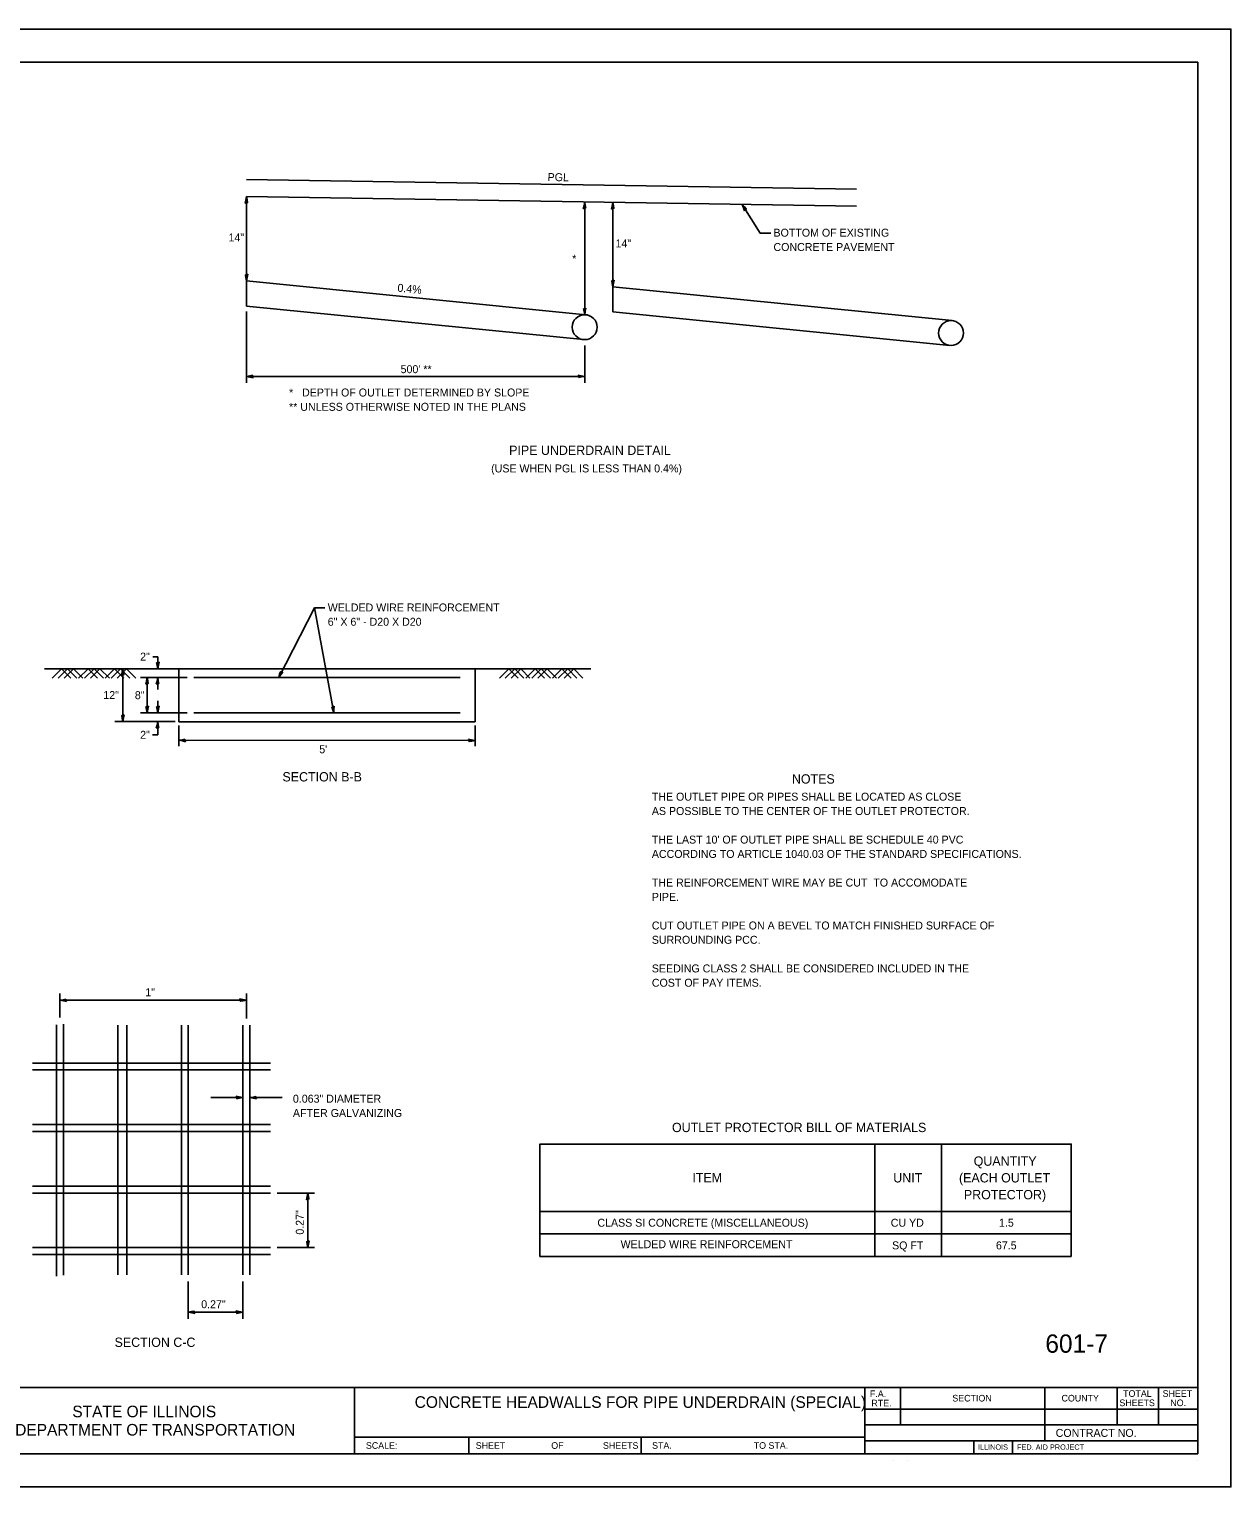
# Model space of a CAD drawing. Extents: x 2400 to 4100, y -495 to 605.
# Drawn here: x 3193 to 4100, y -495 to 605 of the extents above; entities that cross this region are included whole.
import ezdxf

# ---------------------------------------------------------------- set-up
doc = ezdxf.new("R2010")
doc.units = 0
for name, color, linetype in [('Design_EX_Roadway Notes', 7, 'Continuous'), ('Drainage_PR', 7, 'Continuous'), ('HS_Miscellaneous', 7, 'Continuous'), ('HS_Steel Object', 7, 'Continuous'), ('HS_Table_Border', 7, 'Continuous'), ('HS_Table_Lines', 7, 'Continuous'), ('HS_Title', 7, 'Continuous'), ('SH_General_Details', 7, 'Continuous'), ('SH_Printer_Plotting_Border', 7, 'Continuous'), ('Topo_Miscellaneous', 7, 'Continuous')]:
    doc.layers.add(name, color=color, linetype=linetype)

msp = doc.modelspace()

# ---------------------------------------------------------------- linework, layer by layer
at = {"layer": 'Design_EX_Roadway Notes'}
for p, q in [((3356.8, 478.2), (3356.8, 414.6)), ((3612, 474.1), (3612, 389.1)), ((3633.3, 473.8), (3633.3, 410.2)), ((3356.8, 391.5), (3356.8, 337.6)), ((3612, 365.8), (3612, 337.6)), ((3356.8, 342.6), (3612, 342.6)), ((3408, 167.8), (3422.8, 88.7)), ((3263.4, 122), (3263.4, 82.1)), ((3289.8, 130.9), (3286, 130.9)), ((3289.8, 130.9), (3289.8, 122)), ((3311.9, 115.3), (3276.8, 115.4)), ((3281.8, 115.3), (3281.8, 88.8)), ((3289.8, 115.3), (3289.8, 106.2)), ((3311.9, 88.8), (3276.8, 88.8)), ((3289.8, 97.8), (3289.8, 88.8)), ((3303, 82.1), (3257.4, 82.1)), ((3289.8, 82.1), (3289.8, 72.2)), ((3305.8, 79), (3305.8, 63.4)), ((3529.3, 79), (3529.3, 63.4)), ((3289.8, 72.2), (3285.9, 72.2)), ((3529.3, 67.9), (3305.8, 68)), ((3215.9, -141.3), (3215.9, -123.2)), ((3356.7, -128.2), (3215.9, -128.2)), ((3356.7, -141.9), (3356.7, -123.2)), ((3329.8, -201.7), (3354, -201.7)), ((3359.3, -201.7), (3383.7, -201.7)), ((3379.8, -273.7), (3408, -273.7)), ((3403, -273.7), (3403, -314.8)), ((3379.8, -314.8), (3408, -314.8)), ((3312.8, -340.4), (3312.8, -368.6)), ((3353.9, -340.4), (3353.9, -368.6)), ((3312.8, -363.6), (3353.9, -363.6))]:
    msp.add_line(p, q, dxfattribs=at)
for points in [[(3355.7, 473.2), (3356.7, 473.6), (3357.6, 473.7), (3357.2, 475.7), (3356.8, 478.2), (3356.3, 475.5)], [(3610.9, 469.1), (3611.9, 469.5), (3612.8, 469.7), (3612.4, 471.6), (3612, 474.1), (3611.5, 471.5)], [(3632.2, 468.8), (3633.2, 469.2), (3634.1, 469.4), (3633.7, 471.3), (3633.3, 473.8), (3632.8, 471.1)], [(3732.7, 467.5), (3733.3, 468.3), (3734, 469), (3732.6, 470.4), (3730.9, 472.3), (3731.9, 469.7)], [(3357.8, 419.6), (3356.8, 419.2), (3355.9, 419), (3356.3, 417.1), (3356.8, 414.6), (3357.2, 417.2)], [(3634.3, 415.2), (3633.4, 414.8), (3632.4, 414.6), (3632.8, 412.7), (3633.3, 410.2), (3633.8, 412.9)], [(3613, 394.1), (3612.1, 393.7), (3611.2, 393.5), (3611.6, 391.6), (3612, 389.1), (3612.5, 391.7)], [(3361.8, 341.6), (3361.4, 342.5), (3361.2, 343.4), (3359.3, 343), (3356.8, 342.6), (3359.4, 342.1)], [(3607, 343.6), (3607.4, 342.7), (3607.6, 341.8), (3609.5, 342.2), (3612, 342.6), (3609.3, 343.1)], [(3262.4, 117), (3263.3, 117.4), (3264.3, 117.6), (3263.8, 119.5), (3263.4, 122), (3262.9, 119.3)], [(3290.8, 127), (3289.9, 126.6), (3288.9, 126.4), (3289.4, 124.5), (3289.8, 122), (3290.3, 124.7)], [(3280.7, 110.4), (3281.7, 110.8), (3282.6, 110.9), (3282.2, 112.8), (3281.8, 115.3), (3281.3, 112.7)], [(3288.7, 110.3), (3289.7, 110.8), (3290.6, 110.9), (3290.2, 112.8), (3289.8, 115.3), (3289.3, 112.7)], [(3384.3, 119.3), (3383.3, 119.4), (3382.4, 119.7), (3381.8, 117.8), (3381.1, 115.3), (3382.7, 117.5)], [(3282.8, 93.8), (3281.9, 93.4), (3280.9, 93.2), (3281.3, 91.3), (3281.8, 88.8), (3282.2, 91.4)], [(3290.8, 93.8), (3289.9, 93.4), (3288.9, 93.2), (3289.3, 91.3), (3289.8, 88.8), (3290.3, 91.4)], [(3423, 93.8), (3422.1, 93.2), (3421.2, 92.9), (3422, 91), (3422.8, 88.7), (3422.8, 91.4)], [(3264.4, 87.1), (3263.5, 86.7), (3262.6, 86.6), (3263, 84.6), (3263.4, 82.1), (3263.9, 84.8)], [(3288.7, 77.1), (3289.7, 77.5), (3290.6, 77.7), (3290.2, 79.6), (3289.8, 82.1), (3289.3, 79.4)], [(3310.8, 66.9), (3310.4, 67.9), (3310.2, 68.8), (3308.3, 68.4), (3305.8, 68), (3308.4, 67.5)], [(3524.3, 68.9), (3524.7, 68), (3524.8, 67), (3526.8, 67.4), (3529.3, 67.9), (3526.6, 68.4)], [(3220.9, -129.2), (3220.5, -128.3), (3220.3, -127.4), (3218.4, -127.8), (3215.9, -128.2), (3218.6, -128.7)], [(3351.7, -127.1), (3352.1, -128.1), (3352.2, -129), (3354.2, -128.6), (3356.7, -128.2), (3354, -127.7)], [(3349, -200.6), (3349.4, -201.6), (3349.6, -202.5), (3351.5, -202.1), (3354, -201.7), (3351.3, -201.2)], [(3364.3, -202.7), (3363.9, -201.8), (3363.7, -200.9), (3361.8, -201.3), (3359.3, -201.7), (3361.9, -202.2)], [(3402, -278.7), (3402.9, -278.3), (3403.9, -278.1), (3403.5, -276.2), (3403, -273.7), (3402.5, -276.3)], [(3404.1, -309.8), (3403.1, -310.2), (3402.2, -310.4), (3402.6, -312.3), (3403, -314.8), (3403.5, -312.2)], [(3317.8, -364.7), (3317.4, -363.7), (3317.2, -362.8), (3315.3, -363.2), (3312.8, -363.6), (3315.5, -364.1)], [(3348.9, -362.6), (3349.3, -363.5), (3349.4, -364.5), (3351.4, -364.1), (3353.9, -363.6), (3351.2, -363.1)]]:
    msp.add_lwpolyline(points, close=True, dxfattribs=at)
for points in [[(3730.9, 472.3), (3744.5, 450.6), (3752.4, 450.6)], [(3381.1, 115.3), (3408, 167.8), (3416, 167.8)]]:
    msp.add_lwpolyline(points, dxfattribs=at)
at = {"layer": 'Drainage_PR'}
for p, q in [((3356.8, 491.1), (3817.1, 483.8)), ((3356.8, 478.2), (3817.1, 470.9)), ((3356.8, 414.6), (3612.9, 389)), ((3356.8, 414.6), (3356.8, 395.6)), ((3633.3, 410.2), (3889.4, 384.7)), ((3633.3, 410.2), (3633.3, 391.3)), ((3356.8, 395.6), (3611.1, 370.3)), ((3633.3, 391.3), (3887.6, 365.9)), ((3305.8, 122), (3305.8, 82)), ((3529.3, 122), (3305.8, 122)), ((3529.3, 122), (3529.3, 82)), ((3529.3, 82), (3305.8, 82))]:
    msp.add_line(p, q, dxfattribs=at)
for centre in [(3612, 379.7), (3888.5, 375.3)]:
    msp.add_circle(centre, 9.41, dxfattribs=at)
at = {"layer": 'HS_Steel Object'}
for p, q in [((3518.1, 115.3), (3317, 115.3)), ((3518.1, 88.7), (3317, 88.7)), ((3213.3, -146.8), (3213.3, -336.4)), ((3218.6, -146.3), (3218.6, -335.7)), ((3259.7, -146.9), (3259.7, -335.4)), ((3266.4, -146.9), (3266.4, -335.4)), ((3307.6, -146.9), (3307.6, -335.4)), ((3312.8, -146.9), (3312.8, -335.4)), ((3354, -146.9), (3354, -335.4)), ((3359.3, -146.9), (3359.3, -335.4)), ((3195.2, -175.6), (3374.8, -175.6)), ((3195.2, -180.8), (3374.8, -180.8)), ((3195.2, -222), (3374.8, -222)), ((3195.2, -227.2), (3374.8, -227.2)), ((3195.2, -268.4), (3374.8, -268.4)), ((3195.2, -273.7), (3374.8, -273.7)), ((3195.2, -314.8), (3374.8, -314.8)), ((3195.2, -320.1), (3374.8, -320.1))]:
    msp.add_line(p, q, dxfattribs=at)
at = {"layer": 'HS_Table_Border'}
msp.add_line((3979.3, -321.7), (3578.2, -321.7), dxfattribs=at)
msp.add_lwpolyline([(3578.2, -321.7), (3578.2, -236.7), (3979.3, -236.7), (3979.3, -321.7)], dxfattribs=at)
at = {"layer": 'HS_Table_Lines'}
for p, q in [((3831, -236.7), (3831, -321.7)), ((3881.4, -236.7), (3881.4, -321.7)), ((3578.2, -287.5), (3979.3, -287.5)), ((3578.2, -304.6), (3979.3, -304.6))]:
    msp.add_line(p, q, dxfattribs=at)
at = {"layer": 'SH_General_Details'}
for p, q in [((4099.7, 604.6), (2399.7, 604.6)), ((4099.7, -495.4), (4099.7, 604.6)), ((2499.7, -420.4), (4074.7, -420.4)), ((3438.4, -420.4), (3438.4, -470.4)), ((3823.4, -420.4), (3823.4, -470.4)), ((3850.4, -420.4), (3850.4, -448.7)), ((3959.4, -420.4), (3959.4, -460.7)), ((4014, -420.4), (4014, -448.7)), ((4045.1, -420.4), (4045.1, -448.7)), ((3823.4, -436.7), (4074.7, -436.7)), ((3823.4, -448.7), (4074.7, -448.7)), ((3438.4, -457.9), (3823.4, -457.9)), ((3524.7, -457.9), (3524.7, -470.4)), ((3654.7, -457.9), (3654.7, -470.4)), ((3823.4, -460.7), (4074.7, -460.7)), ((3905.8, -460.7), (3905.8, -470.4)), ((3934.8, -460.7), (3934.8, -470.4)), ((3845.4, -475.4), (3845.4, -475.4)), ((3855.4, -475.4), (3855.4, -475.4)), ((4074.7, -475.4), (4074.7, -475.4)), ((4099.7, -495.4), (2399.7, -495.4))]:
    msp.add_line(p, q, dxfattribs=at)
msp.add_lwpolyline([(2499.7, 579.6), (4074.7, 579.6), (4074.7, -470.4), (2499.7, -470.4)], close=True, dxfattribs=at)
at = {"layer": 'SH_Printer_Plotting_Border'}
msp.add_lwpolyline([(2399.7, -495.4), (4099.7, -495.4), (4099.7, 604.6), (2399.7, 604.6)], close=True, dxfattribs=at)
at = {"layer": 'Topo_Miscellaneous'}
for p, q in [((3305.8, 122), (3204.2, 122)), ((3217.2, 122), (3210.1, 114.9)), ((3221.7, 122), (3214.6, 114.9)), ((3217.2, 122), (3224.3, 114.9)), ((3226.2, 122), (3219.1, 114.9)), ((3221.7, 122), (3228.8, 114.9)), ((3226.2, 122), (3233.3, 114.9)), ((3237.2, 122), (3230.1, 114.9)), ((3241.7, 122), (3234.6, 114.9)), ((3237.2, 122), (3244.3, 114.9)), ((3246.2, 122), (3239.1, 114.9)), ((3241.7, 122), (3248.8, 114.9)), ((3246.2, 122), (3253.3, 114.9)), ((3257.2, 122), (3250.1, 114.9)), ((3261.7, 122), (3254.6, 114.9)), ((3257.2, 122), (3264.3, 114.9)), ((3266.2, 122), (3259.1, 114.9)), ((3261.7, 122), (3268.8, 114.9)), ((3266.2, 122), (3273.3, 114.9)), ((3529.3, 122), (3616.7, 122)), ((3554.7, 122), (3547.6, 114.9)), ((3559.2, 122), (3552.1, 114.9)), ((3554.7, 122), (3561.7, 114.9)), ((3563.7, 122), (3556.6, 114.9)), ((3559.2, 122), (3566.2, 114.9)), ((3563.7, 122), (3570.7, 114.9)), ((3574.7, 122), (3567.6, 114.9)), ((3579.2, 122), (3572.1, 114.9)), ((3574.7, 122), (3581.7, 114.9)), ((3583.7, 122), (3576.6, 114.9)), ((3579.2, 122), (3586.2, 114.9)), ((3583.7, 122), (3590.7, 114.9)), ((3594.7, 122), (3587.6, 114.9)), ((3599.2, 122), (3592.1, 114.9)), ((3594.7, 122), (3601.7, 114.9)), ((3603.7, 122), (3596.6, 114.9)), ((3599.2, 122), (3606.2, 114.9)), ((3603.7, 122), (3610.7, 114.9))]:
    msp.add_line(p, q, dxfattribs=at)

# ---------------------------------------------------------------- texts
at = {"layer": 'Design_EX_Roadway Notes'}
for s, rotation, p in [('PGL', 359.0935, (3584, 490)), ('0.4%', 354.3082, (3470.5, 406.6)), ('2"', 359.9743, (3276.5, 128.1)), ('12"', 359.9743, (3248.7, 99.1)), ('8"', 359.9743, (3272.5, 99)), ('2"', 359.9743, (3276.5, 69.1)), ("5'", 359.9743, (3411.7, 58.2)), ('0.27"', 90, (3400, -305.1))]:
    msp.add_text(s, height=6, rotation=rotation, dxfattribs=at).set_placement(p)
for s, p in [('BOTTOM OF EXISTING', (3754.5, 448)), ('14"', (3343.2, 444.4)), ('14"', (3635.3, 439.9)), ('CONCRETE PAVEMENT', (3754.5, 437.2)), ('*', (3602.6, 428.5)), ("500' **", (3473.1, 345)), ('*   DEPTH OF OUTLET DETERMINED BY SLOPE', (3388.9, 327.4)), ('** UNLESS OTHERWISE NOTED IN THE PLANS', (3388.9, 316.6)), ('WELDED WIRE REINFORCEMENT', (3418.1, 165.2)), ('6" X 6" - D20 X D20', (3418.1, 154.4)), ('1"', (3280.4, -125.2)), ('0.063" DIAMETER', (3391.8, -205.5)), ('AFTER GALVANIZING', (3391.8, -216.3)), ('0.27"', (3322.6, -360.6))]:
    msp.add_text(s, height=6, dxfattribs=at).set_placement(p)
at = {"layer": 'HS_Miscellaneous'}
msp.add_text('601-7', height=13.8, dxfattribs=at).set_placement((3959.7, -394.2))
at = {"layer": 'HS_Title'}
for s, height, p in [('PIPE UNDERDRAIN DETAIL', 7.02, (3555, 283.3)), ('(USE WHEN PGL IS LESS THAN 0.4%)', 6, (3541.4, 270.1)), ('SECTION B-B', 7.02, (3383.9, 36.9)), ('NOTES', 7.02, (3768.4, 35.3)), ('THE OUTLET PIPE OR PIPES SHALL BE LOCATED AS CLOSE', 6, (3662.7, 22.4)), ('AS POSSIBLE TO THE CENTER OF THE OUTLET PROTECTOR.', 6, (3662.7, 11.6)), ("THE LAST 10' OF OUTLET PIPE SHALL BE SCHEDULE 40 PVC", 6, (3662.7, -10)), ('ACCORDING TO ARTICLE 1040.03 OF THE STANDARD SPECIFICATIONS.', 6, (3662.7, -20.8)), ('THE REINFORCEMENT WIRE MAY BE CUT  TO ACCOMODATE', 6, (3662.7, -42.4)), ('PIPE.', 6, (3662.7, -53.2)), ('CUT OUTLET PIPE ON A BEVEL TO MATCH FINISHED SURFACE OF', 6, (3662.7, -74.8)), ('SURROUNDING PCC.', 6, (3662.7, -85.6)), ('SEEDING CLASS 2 SHALL BE CONSIDERED INCLUDED IN THE', 6, (3662.7, -107.2)), ('COST OF PAY ITEMS.', 6, (3662.7, -118)), ('OUTLET PROTECTOR BILL OF MATERIALS', 7.02, (3677.9, -227.7)), ('QUANTITY', 7.02, (3905.6, -253.1)), ('ITEM', 7.02, (3693.3, -265.6)), ('UNIT', 7.02, (3844.9, -265.7)), ('(EACH OUTLET', 7.02, (3894.5, -265.7)), ('PROTECTOR)', 7.02, (3898.2, -278.4)), ('CLASS SI CONCRETE (MISCELLANEOUS)', 6, (3621.6, -299.1)), ('CU YD', 6, (3843, -299.1)), ('1.5', 6, (3924.7, -299.1)), ('WELDED WIRE REINFORCEMENT', 6, (3639.1, -315.3)), ('SQ FT', 6, (3844, -316.2)), ('67.5', 6, (3922.4, -316.2)), ('SECTION C-C', 7.02, (3257.2, -389.8))]:
    msp.add_text(s, height=height, dxfattribs=at).set_placement(p)
at = {"layer": 'SH_General_Details'}
for s, height, p in [('CONCRETE HEADWALLS FOR PIPE UNDERDRAIN (SPECIAL)', 8.75, (3483.7, -435.8)), ('F.A.  ', 5, (3827.3, -427.7)), ('SECTION', 5, (3889.5, -431)), ('COUNTY', 5, (3971.9, -431)), ('TOTAL', 5, (4018.4, -427.5)), ('SHEET', 5, (4048.2, -427.5)), ('STATE OF ILLINOIS', 8.75, (3225.3, -442.9)), ('RTE.', 5, (3828.4, -434.7)), ('SHEETS', 5, (4015.6, -434.5)), ('NO.', 5, (4054, -434.5)), ('DEPARTMENT OF TRANSPORTATION', 8.75, (3182.2, -456.7)), ('SCALE:          ', 5, (3446.9, -466.7)), ('SHEET', 5, (3529.8, -466.7)), ('OF', 5, (3586.8, -466.7)), ('SHEETS', 5, (3625.8, -466.7)), ('STA.', 5, (3662.9, -466.7)), ('TO STA.', 5, (3739.6, -466.7)), ('CONTRACT NO.      ', 6, (3967.5, -457.7)), ('ILLINOIS', 4, (3908.8, -467.4)), ('FED. AID PROJECT', 4, (3938.3, -467.4))]:
    msp.add_text(s, height=height, dxfattribs=at).set_placement(p)

doc.saveas('drawing.dxf')
